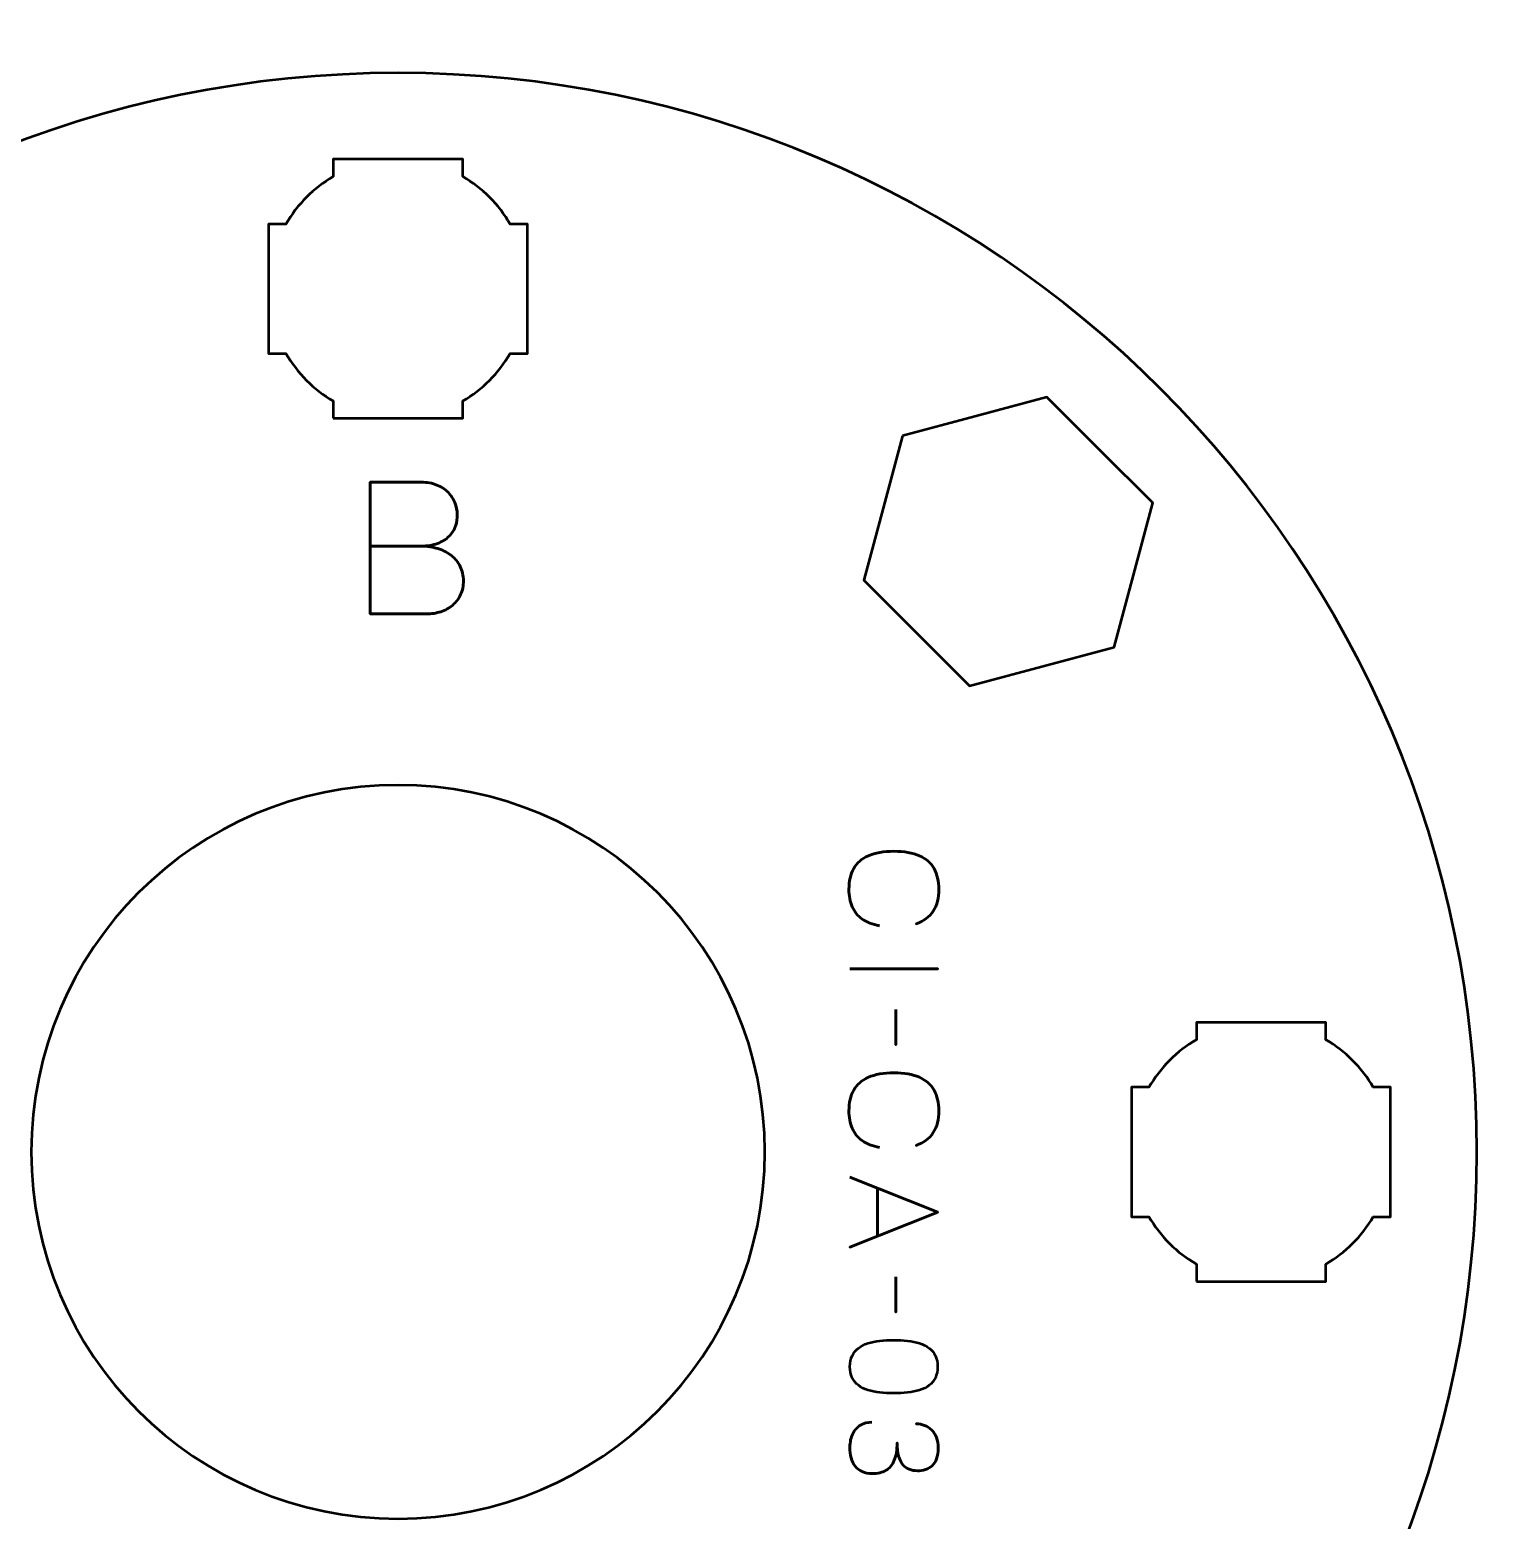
# Model space of a CAD drawing. Header units: centimetres. Extents: x -21 to 0, y -29.7 to 0.
# Drawn here: x -7.153 to -3.744, y -26.403 to -22.95 of the extents above; entities that cross this region are included whole.
import ezdxf

# ---------------------------------------------------------------- set-up
doc = ezdxf.new("R2010")
doc.units = ezdxf.units.CM
doc.header["$MEASUREMENT"] = 0
doc.layers.add('Layer 1', color=7, linetype='Continuous')

msp = doc.modelspace()

# ---------------------------------------------------------------- linework, layer by layer
at = {"layer": 'Layer 1', "color": 1, "lineweight": 53}
msp.add_open_spline([(-21.00003, -29.19995), (-21.00003, -29.19995), (-21.00003, -1.69992), (-21.00003, -1.69992), (-21.00003, -1.69992), (-21.00003, -1.61709), (-20.93286, -1.54992), (-20.85003, -1.54992), (-20.85003, -1.54992), (-20.7672, -1.54992), (-20.70003, -1.48275), (-20.70003, -1.39992), (-20.70003, -1.39992), (-20.70003, -1.31709), (-20.7672, -1.24992), (-20.85003, -1.24992), (-20.85003, -1.24992), (-20.93286, -1.24992), (-21.00003, -1.18275), (-21.00003, -1.09992), (-21.00003, -1.09992), (-21.00003, -1.09992), (-21.00003, -0.49992), (-21.00003, -0.49992), (-21.00003, -0.49992), (-21.00003, -0.22295), (-20.77694, 0.00004), (-20.49994, 0.00004), (-20.49994, 0.00004), (-20.49994, 0.00004), (-0.50008, 0.00004), (-0.50008, 0.00004), (-0.50008, 0.00004), (-0.22294, 0.00004), (0.00002, -0.22295), (0.00002, -0.49992), (0.00002, -0.49992), (0.00002, -0.49992), (0.00002, -29.19995), (0.00002, -29.19995), (0.00002, -29.19995), (0.00002, -29.47695), (-0.22294, -29.70004), (-0.50008, -29.70004), (-0.50008, -29.70004), (-0.50008, -29.70004), (-20.49994, -29.70004), (-20.49994, -29.70004), (-20.49994, -29.70004), (-20.77694, -29.70004), (-21.00003, -29.47695), (-21.00003, -29.19995)], degree=3, knots=[0, 0, 0, 0, 0.0769231, 0.0769231, 0.0769231, 0.0769231, 0.1538462, 0.1538462, 0.1538462, 0.1538462, 0.2307692, 0.2307692, 0.2307692, 0.2307692, 0.3076923, 0.3076923, 0.3076923, 0.3076923, 0.3846154, 0.3846154, 0.3846154, 0.3846154, 0.4615385, 0.4615385, 0.4615385, 0.4615385, 0.5384615, 0.5384615, 0.5384615, 0.5384615, 0.6153846, 0.6153846, 0.6153846, 0.6153846, 0.6923077, 0.6923077, 0.6923077, 0.6923077, 0.7692308, 0.7692308, 0.7692308, 0.7692308, 0.8461538, 0.8461538, 0.8461538, 0.8461538, 0.9230769, 0.9230769, 0.9230769, 0.9230769, 1, 1, 1, 1], dxfattribs=at)
at = {"layer": 'Layer 1', "color": 3, "lineweight": 53}
msp.add_open_spline([(-6.29997, -23.05), (-4.91947, -23.05), (-3.79997, -24.1695), (-3.79997, -25.55), (-3.79997, -25.55), (-3.79997, -26.9305), (-4.91947, -28.05), (-6.29997, -28.05), (-6.29997, -28.05), (-7.68047, -28.05), (-8.79997, -26.9305), (-8.79997, -25.55), (-8.79997, -25.55), (-8.79997, -24.1695), (-7.68047, -23.05), (-6.29997, -23.05)], degree=3, knots=[0, 0, 0, 0, 0.25, 0.25, 0.25, 0.25, 0.5, 0.5, 0.5, 0.5, 0.75, 0.75, 0.75, 0.75, 1, 1, 1, 1], dxfattribs=at)
at = {"layer": 'Layer 1', "lineweight": 53}
for points, knots in [([(-6.44996, -23.85006), (-6.44996, -23.85006), (-6.44996, -23.80988), (-6.44996, -23.80988), (-6.44996, -23.80988), (-6.4955, -23.78355), (-6.53346, -23.7456), (-6.55981, -23.70007), (-6.55981, -23.70007), (-6.55981, -23.70007), (-6.59996, -23.70007), (-6.59996, -23.70007), (-6.59996, -23.70007), (-6.59996, -23.70007), (-6.59996, -23.55155), (-6.59996, -23.55155), (-6.59996, -23.55155), (-6.59996, -23.55155), (-6.59998, -23.55), (-6.59998, -23.55), (-6.59998, -23.55), (-6.59998, -23.55), (-6.59996, -23.54845), (-6.59996, -23.54845), (-6.59996, -23.54845), (-6.59996, -23.54845), (-6.59996, -23.40006), (-6.59996, -23.40006), (-6.59996, -23.40006), (-6.59996, -23.40006), (-6.55986, -23.40006), (-6.55986, -23.40006), (-6.55986, -23.40006), (-6.53351, -23.35449), (-6.49552, -23.31649), (-6.44996, -23.29013), (-6.44996, -23.29013), (-6.44996, -23.29013), (-6.44996, -23.25005), (-6.44996, -23.25005), (-6.44996, -23.25005), (-6.44996, -23.25005), (-6.30462, -23.25005), (-6.30462, -23.25005), (-6.30462, -23.25005), (-6.30462, -23.25005), (-6.29998, -23.24999), (-6.29998, -23.24999), (-6.29998, -23.24999), (-6.29998, -23.24999), (-6.29533, -23.25005), (-6.29533, -23.25005), (-6.29533, -23.25005), (-6.29533, -23.25005), (-6.14995, -23.25005), (-6.14995, -23.25005), (-6.14995, -23.25005), (-6.14995, -23.25005), (-6.14995, -23.29013), (-6.14995, -23.29013), (-6.14995, -23.29013), (-6.10438, -23.31649), (-6.06641, -23.35449), (-6.04007, -23.40006), (-6.04007, -23.40006), (-6.04007, -23.40006), (-5.99995, -23.40006), (-5.99995, -23.40006), (-5.99995, -23.40006), (-5.99995, -23.40006), (-5.99995, -23.70007), (-5.99995, -23.70007), (-5.99995, -23.70007), (-5.99995, -23.70007), (-6.04012, -23.70007), (-6.04012, -23.70007), (-6.04012, -23.70007), (-6.06646, -23.7456), (-6.10442, -23.78355), (-6.14995, -23.80988), (-6.14995, -23.80988), (-6.14995, -23.80988), (-6.14995, -23.85006), (-6.14995, -23.85006), (-6.14995, -23.85006), (-6.14995, -23.85006), (-6.44996, -23.85006), (-6.44996, -23.85006)], [0, 0, 0, 0, 0.0454545, 0.0454545, 0.0454545, 0.0454545, 0.0909091, 0.0909091, 0.0909091, 0.0909091, 0.1363636, 0.1363636, 0.1363636, 0.1363636, 0.1818182, 0.1818182, 0.1818182, 0.1818182, 0.2272727, 0.2272727, 0.2272727, 0.2272727, 0.2727273, 0.2727273, 0.2727273, 0.2727273, 0.3181818, 0.3181818, 0.3181818, 0.3181818, 0.3636364, 0.3636364, 0.3636364, 0.3636364, 0.4090909, 0.4090909, 0.4090909, 0.4090909, 0.4545455, 0.4545455, 0.4545455, 0.4545455, 0.5, 0.5, 0.5, 0.5, 0.5454545, 0.5454545, 0.5454545, 0.5454545, 0.5909091, 0.5909091, 0.5909091, 0.5909091, 0.6363636, 0.6363636, 0.6363636, 0.6363636, 0.6818182, 0.6818182, 0.6818182, 0.6818182, 0.7272727, 0.7272727, 0.7272727, 0.7272727, 0.7727273, 0.7727273, 0.7727273, 0.7727273, 0.8181818, 0.8181818, 0.8181818, 0.8181818, 0.8636364, 0.8636364, 0.8636364, 0.8636364, 0.9090909, 0.9090909, 0.9090909, 0.9090909, 0.9545455, 0.9545455, 0.9545455, 0.9545455, 1, 1, 1, 1]), ([(-5.13072, -23.89084), (-5.13072, -23.89084), (-4.96342, -23.84601), (-4.96342, -23.84601), (-4.96342, -23.84601), (-4.96342, -23.84601), (-4.79611, -23.80118), (-4.79611, -23.80118), (-4.79611, -23.80118), (-4.79611, -23.80118), (-4.67364, -23.92366), (-4.67364, -23.92366), (-4.67364, -23.92366), (-4.67364, -23.92366), (-4.55116, -24.04613), (-4.55116, -24.04613), (-4.55116, -24.04613), (-4.55116, -24.04613), (-4.59599, -24.21344), (-4.59599, -24.21344), (-4.59599, -24.21344), (-4.59599, -24.21344), (-4.64082, -24.38074), (-4.64082, -24.38074), (-4.64082, -24.38074), (-4.64082, -24.38074), (-4.80812, -24.42557), (-4.80812, -24.42557), (-4.80812, -24.42557), (-4.80812, -24.42557), (-4.97543, -24.4704), (-4.97543, -24.4704), (-4.97543, -24.4704), (-4.97543, -24.4704), (-5.0979, -24.34792), (-5.0979, -24.34792), (-5.0979, -24.34792), (-5.0979, -24.34792), (-5.22038, -24.22545), (-5.22038, -24.22545), (-5.22038, -24.22545), (-5.22038, -24.22545), (-5.17555, -24.05814), (-5.17555, -24.05814), (-5.17555, -24.05814), (-5.17555, -24.05814), (-5.13072, -23.89084), (-5.13072, -23.89084)], [0, 0, 0, 0, 0.0833333, 0.0833333, 0.0833333, 0.0833333, 0.1666667, 0.1666667, 0.1666667, 0.1666667, 0.25, 0.25, 0.25, 0.25, 0.3333333, 0.3333333, 0.3333333, 0.3333333, 0.4166667, 0.4166667, 0.4166667, 0.4166667, 0.5, 0.5, 0.5, 0.5, 0.5833333, 0.5833333, 0.5833333, 0.5833333, 0.6666667, 0.6666667, 0.6666667, 0.6666667, 0.75, 0.75, 0.75, 0.75, 0.8333333, 0.8333333, 0.8333333, 0.8333333, 0.9166667, 0.9166667, 0.9166667, 0.9166667, 1, 1, 1, 1]), ([(-6.29997, -24.7), (-5.8306, -24.7), (-5.44997, -25.08063), (-5.44997, -25.55), (-5.44997, -25.55), (-5.44997, -26.01937), (-5.8306, -26.4), (-6.29997, -26.4), (-6.29997, -26.4), (-6.76934, -26.4), (-7.14997, -26.01937), (-7.14997, -25.55), (-7.14997, -25.55), (-7.14997, -25.08063), (-6.76934, -24.7), (-6.29997, -24.7)], [0, 0, 0, 0, 0.25, 0.25, 0.25, 0.25, 0.5, 0.5, 0.5, 0.5, 0.75, 0.75, 0.75, 0.75, 1, 1, 1, 1]), ([(-4.44996, -25.85006), (-4.44996, -25.85006), (-4.44996, -25.80988), (-4.44996, -25.80988), (-4.44996, -25.80988), (-4.4955, -25.78355), (-4.53346, -25.7456), (-4.55981, -25.70007), (-4.55981, -25.70007), (-4.55981, -25.70007), (-4.59996, -25.70007), (-4.59996, -25.70007), (-4.59996, -25.70007), (-4.59996, -25.70007), (-4.59996, -25.55155), (-4.59996, -25.55155), (-4.59996, -25.55155), (-4.59996, -25.55155), (-4.59998, -25.55), (-4.59998, -25.55), (-4.59998, -25.55), (-4.59998, -25.55), (-4.59996, -25.54845), (-4.59996, -25.54845), (-4.59996, -25.54845), (-4.59996, -25.54845), (-4.59996, -25.40006), (-4.59996, -25.40006), (-4.59996, -25.40006), (-4.59996, -25.40006), (-4.55986, -25.40006), (-4.55986, -25.40006), (-4.55986, -25.40006), (-4.53351, -25.35449), (-4.49552, -25.31649), (-4.44996, -25.29013), (-4.44996, -25.29013), (-4.44996, -25.29013), (-4.44996, -25.25005), (-4.44996, -25.25005), (-4.44996, -25.25005), (-4.44996, -25.25005), (-4.30462, -25.25005), (-4.30462, -25.25005), (-4.30462, -25.25005), (-4.30462, -25.25005), (-4.29998, -25.24999), (-4.29998, -25.24999), (-4.29998, -25.24999), (-4.29998, -25.24999), (-4.29533, -25.25005), (-4.29533, -25.25005), (-4.29533, -25.25005), (-4.29533, -25.25005), (-4.14995, -25.25005), (-4.14995, -25.25005), (-4.14995, -25.25005), (-4.14995, -25.25005), (-4.14995, -25.29013), (-4.14995, -25.29013), (-4.14995, -25.29013), (-4.10438, -25.31649), (-4.06641, -25.35449), (-4.04007, -25.40006), (-4.04007, -25.40006), (-4.04007, -25.40006), (-3.99995, -25.40006), (-3.99995, -25.40006), (-3.99995, -25.40006), (-3.99995, -25.40006), (-3.99995, -25.70007), (-3.99995, -25.70007), (-3.99995, -25.70007), (-3.99995, -25.70007), (-4.04012, -25.70007), (-4.04012, -25.70007), (-4.04012, -25.70007), (-4.06646, -25.7456), (-4.10442, -25.78355), (-4.14995, -25.80988), (-4.14995, -25.80988), (-4.14995, -25.80988), (-4.14995, -25.85006), (-4.14995, -25.85006), (-4.14995, -25.85006), (-4.14995, -25.85006), (-4.44996, -25.85006), (-4.44996, -25.85006)], [0, 0, 0, 0, 0.0454545, 0.0454545, 0.0454545, 0.0454545, 0.0909091, 0.0909091, 0.0909091, 0.0909091, 0.1363636, 0.1363636, 0.1363636, 0.1363636, 0.1818182, 0.1818182, 0.1818182, 0.1818182, 0.2272727, 0.2272727, 0.2272727, 0.2272727, 0.2727273, 0.2727273, 0.2727273, 0.2727273, 0.3181818, 0.3181818, 0.3181818, 0.3181818, 0.3636364, 0.3636364, 0.3636364, 0.3636364, 0.4090909, 0.4090909, 0.4090909, 0.4090909, 0.4545455, 0.4545455, 0.4545455, 0.4545455, 0.5, 0.5, 0.5, 0.5, 0.5454545, 0.5454545, 0.5454545, 0.5454545, 0.5909091, 0.5909091, 0.5909091, 0.5909091, 0.6363636, 0.6363636, 0.6363636, 0.6363636, 0.6818182, 0.6818182, 0.6818182, 0.6818182, 0.7272727, 0.7272727, 0.7272727, 0.7272727, 0.7727273, 0.7727273, 0.7727273, 0.7727273, 0.8181818, 0.8181818, 0.8181818, 0.8181818, 0.8636364, 0.8636364, 0.8636364, 0.8636364, 0.9090909, 0.9090909, 0.9090909, 0.9090909, 0.9545455, 0.9545455, 0.9545455, 0.9545455, 1, 1, 1, 1])]:
    msp.add_open_spline(points, degree=3, knots=knots, dxfattribs=at)
at = {"layer": 'Layer 1', "color": 5, "lineweight": 53}
for points, knots in [([(-6.36457, -24.14636), (-6.36457, -24.14636), (-6.24731, -24.14636), (-6.24731, -24.14636), (-6.24731, -24.14636), (-6.23207, -24.14629), (-6.21909, -24.14418), (-6.20815, -24.14001), (-6.20815, -24.14001), (-6.19728, -24.13592), (-6.18847, -24.13035), (-6.18162, -24.12336), (-6.18162, -24.12336), (-6.17478, -24.11638), (-6.16984, -24.10848), (-6.16673, -24.09973), (-6.16673, -24.09973), (-6.1637, -24.09105), (-6.16229, -24.08202), (-6.16264, -24.07271), (-6.16264, -24.07271), (-6.16307, -24.06339), (-6.16504, -24.05436), (-6.16857, -24.04554), (-6.16857, -24.04554), (-6.17203, -24.03672), (-6.17725, -24.02875), (-6.18409, -24.02162), (-6.18409, -24.02162), (-6.19093, -24.0145), (-6.19947, -24.00885), (-6.20984, -24.00469), (-6.20984, -24.00469), (-6.22022, -24.00046), (-6.23242, -23.99827), (-6.24646, -23.9982), (-6.24646, -23.9982), (-6.24646, -23.9982), (-6.36457, -23.9982), (-6.36457, -23.9982), (-6.36457, -23.9982), (-6.36457, -23.9982), (-6.36457, -24.30342), (-6.36457, -24.30342), (-6.36457, -24.30342), (-6.36457, -24.30342), (-6.23461, -24.30342), (-6.23461, -24.30342), (-6.23461, -24.30342), (-6.22247, -24.30342), (-6.21118, -24.30166), (-6.20074, -24.2982), (-6.20074, -24.2982), (-6.1903, -24.29467), (-6.1812, -24.28966), (-6.1733, -24.28296), (-6.1733, -24.28296), (-6.16546, -24.27633), (-6.15933, -24.26828), (-6.15495, -24.25876), (-6.15495, -24.25876), (-6.15058, -24.24923), (-6.14832, -24.23844), (-6.14825, -24.22637), (-6.14825, -24.22637), (-6.14853, -24.21424), (-6.15107, -24.2033), (-6.15594, -24.1935), (-6.15594, -24.1935), (-6.16081, -24.18369), (-6.16758, -24.17529), (-6.17633, -24.16824), (-6.17633, -24.16824), (-6.18508, -24.16125), (-6.19552, -24.15582), (-6.20752, -24.15208), (-6.20752, -24.15208), (-6.21951, -24.14834), (-6.23277, -24.14644), (-6.24731, -24.14636), (-6.24731, -24.14636), (-6.23277, -24.14644), (-6.21951, -24.14834), (-6.20752, -24.15208), (-6.20752, -24.15208), (-6.19552, -24.15582), (-6.18508, -24.16125), (-6.17633, -24.16824), (-6.17633, -24.16824), (-6.16758, -24.17529), (-6.16081, -24.18369), (-6.15594, -24.1935), (-6.15594, -24.1935), (-6.15107, -24.2033), (-6.14853, -24.21424), (-6.14825, -24.22637), (-6.14825, -24.22637), (-6.14832, -24.23844), (-6.15058, -24.24923), (-6.15495, -24.25876), (-6.15495, -24.25876), (-6.15933, -24.26828), (-6.16546, -24.27633), (-6.1733, -24.28296), (-6.1733, -24.28296), (-6.1812, -24.28966), (-6.1903, -24.29467), (-6.20074, -24.2982), (-6.20074, -24.2982), (-6.21118, -24.30166), (-6.22247, -24.30342), (-6.23461, -24.30342), (-6.23461, -24.30342), (-6.23461, -24.30342), (-6.36457, -24.30342), (-6.36457, -24.30342), (-6.36457, -24.30342), (-6.36457, -24.30342), (-6.36457, -23.9982), (-6.36457, -23.9982), (-6.36457, -23.9982), (-6.36457, -23.9982), (-6.24646, -23.9982), (-6.24646, -23.9982), (-6.24646, -23.9982), (-6.23242, -23.99827), (-6.22022, -24.00046), (-6.20984, -24.00469), (-6.20984, -24.00469), (-6.19947, -24.00885), (-6.19093, -24.0145), (-6.18409, -24.02162), (-6.18409, -24.02162), (-6.17725, -24.02875), (-6.17203, -24.03672), (-6.16857, -24.04554), (-6.16857, -24.04554), (-6.16504, -24.05436), (-6.16307, -24.06339), (-6.16264, -24.07271), (-6.16264, -24.07271), (-6.16229, -24.08202), (-6.1637, -24.09105), (-6.16673, -24.09973), (-6.16673, -24.09973), (-6.16984, -24.10848), (-6.17478, -24.11638), (-6.18162, -24.12336), (-6.18162, -24.12336), (-6.18847, -24.13035), (-6.19728, -24.13592), (-6.20815, -24.14001), (-6.20815, -24.14001), (-6.21909, -24.14418), (-6.23207, -24.14629), (-6.24731, -24.14636), (-6.24731, -24.14636), (-6.24731, -24.14636), (-6.36457, -24.14636), (-6.36457, -24.14636)], [0, 0, 0, 0, 0.025, 0.025, 0.025, 0.025, 0.05, 0.05, 0.05, 0.05, 0.075, 0.075, 0.075, 0.075, 0.1, 0.1, 0.1, 0.1, 0.125, 0.125, 0.125, 0.125, 0.15, 0.15, 0.15, 0.15, 0.175, 0.175, 0.175, 0.175, 0.2, 0.2, 0.2, 0.2, 0.225, 0.225, 0.225, 0.225, 0.25, 0.25, 0.25, 0.25, 0.275, 0.275, 0.275, 0.275, 0.3, 0.3, 0.3, 0.3, 0.325, 0.325, 0.325, 0.325, 0.35, 0.35, 0.35, 0.35, 0.375, 0.375, 0.375, 0.375, 0.4, 0.4, 0.4, 0.4, 0.425, 0.425, 0.425, 0.425, 0.45, 0.45, 0.45, 0.45, 0.475, 0.475, 0.475, 0.475, 0.5, 0.5, 0.5, 0.5, 0.525, 0.525, 0.525, 0.525, 0.55, 0.55, 0.55, 0.55, 0.575, 0.575, 0.575, 0.575, 0.6, 0.6, 0.6, 0.6, 0.625, 0.625, 0.625, 0.625, 0.65, 0.65, 0.65, 0.65, 0.675, 0.675, 0.675, 0.675, 0.7, 0.7, 0.7, 0.7, 0.725, 0.725, 0.725, 0.725, 0.75, 0.75, 0.75, 0.75, 0.775, 0.775, 0.775, 0.775, 0.8, 0.8, 0.8, 0.8, 0.825, 0.825, 0.825, 0.825, 0.85, 0.85, 0.85, 0.85, 0.875, 0.875, 0.875, 0.875, 0.9, 0.9, 0.9, 0.9, 0.925, 0.925, 0.925, 0.925, 0.95, 0.95, 0.95, 0.95, 0.975, 0.975, 0.975, 0.975, 1, 1, 1, 1]), ([(-5.18449, -25.02604), (-5.20063, -25.02303), (-5.21394, -25.01776), (-5.22438, -25.01038), (-5.22438, -25.01038), (-5.23477, -25.00294), (-5.24249, -24.99344), (-5.24752, -24.98187), (-5.24752, -24.98187), (-5.25255, -24.97035), (-5.25509, -24.9568), (-5.25505, -24.94137), (-5.25505, -24.94137), (-5.25509, -24.9226), (-5.25147, -24.90666), (-5.24409, -24.89358), (-5.24409, -24.89358), (-5.23675, -24.88051), (-5.22541, -24.87054), (-5.21003, -24.86367), (-5.21003, -24.86367), (-5.19465, -24.8568), (-5.17494, -24.85337), (-5.15091, -24.85332), (-5.15091, -24.85332), (-5.12697, -24.85337), (-5.10731, -24.8568), (-5.09192, -24.86367), (-5.09192, -24.86367), (-5.07654, -24.87054), (-5.06516, -24.88051), (-5.05778, -24.89358), (-5.05778, -24.89358), (-5.05039, -24.90666), (-5.04672, -24.9226), (-5.04677, -24.94137), (-5.04677, -24.94137), (-5.04672, -24.96146), (-5.051, -24.9783), (-5.05961, -24.9918), (-5.05961, -24.9918), (-5.06822, -25.00534), (-5.08153, -25.01527), (-5.09954, -25.02152), (-5.09954, -25.02152), (-5.08153, -25.01527), (-5.06822, -25.00534), (-5.05961, -24.9918), (-5.05961, -24.9918), (-5.051, -24.9783), (-5.04672, -24.96146), (-5.04677, -24.94137), (-5.04677, -24.94137), (-5.04672, -24.9226), (-5.05039, -24.90666), (-5.05778, -24.89358), (-5.05778, -24.89358), (-5.06516, -24.88051), (-5.07654, -24.87054), (-5.09192, -24.86367), (-5.09192, -24.86367), (-5.10731, -24.8568), (-5.12697, -24.85337), (-5.15091, -24.85332), (-5.15091, -24.85332), (-5.17494, -24.85337), (-5.19465, -24.8568), (-5.21003, -24.86367), (-5.21003, -24.86367), (-5.22541, -24.87054), (-5.23675, -24.88051), (-5.24409, -24.89358), (-5.24409, -24.89358), (-5.25147, -24.90666), (-5.25509, -24.9226), (-5.25505, -24.94137), (-5.25505, -24.94137), (-5.25509, -24.9568), (-5.25255, -24.97035), (-5.24752, -24.98187), (-5.24752, -24.98187), (-5.24249, -24.99344), (-5.23477, -25.00294), (-5.22438, -25.01038), (-5.22438, -25.01038), (-5.21394, -25.01776), (-5.20063, -25.02303), (-5.18449, -25.02604)], [0, 0, 0, 0, 0.0454545, 0.0454545, 0.0454545, 0.0454545, 0.0909091, 0.0909091, 0.0909091, 0.0909091, 0.1363636, 0.1363636, 0.1363636, 0.1363636, 0.1818182, 0.1818182, 0.1818182, 0.1818182, 0.2272727, 0.2272727, 0.2272727, 0.2272727, 0.2727273, 0.2727273, 0.2727273, 0.2727273, 0.3181818, 0.3181818, 0.3181818, 0.3181818, 0.3636364, 0.3636364, 0.3636364, 0.3636364, 0.4090909, 0.4090909, 0.4090909, 0.4090909, 0.4545455, 0.4545455, 0.4545455, 0.4545455, 0.5, 0.5, 0.5, 0.5, 0.5454545, 0.5454545, 0.5454545, 0.5454545, 0.5909091, 0.5909091, 0.5909091, 0.5909091, 0.6363636, 0.6363636, 0.6363636, 0.6363636, 0.6818182, 0.6818182, 0.6818182, 0.6818182, 0.7272727, 0.7272727, 0.7272727, 0.7272727, 0.7727273, 0.7727273, 0.7727273, 0.7727273, 0.8181818, 0.8181818, 0.8181818, 0.8181818, 0.8636364, 0.8636364, 0.8636364, 0.8636364, 0.9090909, 0.9090909, 0.9090909, 0.9090909, 0.9545455, 0.9545455, 0.9545455, 0.9545455, 1, 1, 1, 1]), ([(-5.25279, -25.12594), (-5.25279, -25.12594), (-5.04931, -25.12594), (-5.04931, -25.12594), (-5.04931, -25.12594), (-5.04931, -25.12594), (-5.25279, -25.12594), (-5.25279, -25.12594)], [0, 0, 0, 0, 0.5, 0.5, 0.5, 0.5, 1, 1, 1, 1]), ([(-5.14639, -25.21992), (-5.14639, -25.21992), (-5.14639, -25.30205), (-5.14639, -25.30205), (-5.14639, -25.30205), (-5.14639, -25.30205), (-5.14639, -25.21992), (-5.14639, -25.21992)], [0, 0, 0, 0, 0.5, 0.5, 0.5, 0.5, 1, 1, 1, 1]), ([(-5.18449, -25.53939), (-5.20063, -25.53638), (-5.21394, -25.53111), (-5.22438, -25.52373), (-5.22438, -25.52373), (-5.23477, -25.51629), (-5.24249, -25.50679), (-5.24752, -25.49522), (-5.24752, -25.49522), (-5.25255, -25.4837), (-5.25509, -25.47015), (-5.25505, -25.45472), (-5.25505, -25.45472), (-5.25509, -25.43595), (-5.25147, -25.42001), (-5.24409, -25.40693), (-5.24409, -25.40693), (-5.23675, -25.39386), (-5.22541, -25.38389), (-5.21003, -25.37702), (-5.21003, -25.37702), (-5.19465, -25.37015), (-5.17494, -25.36672), (-5.15091, -25.36667), (-5.15091, -25.36667), (-5.12697, -25.36672), (-5.10731, -25.37015), (-5.09192, -25.37702), (-5.09192, -25.37702), (-5.07654, -25.38389), (-5.06516, -25.39386), (-5.05778, -25.40693), (-5.05778, -25.40693), (-5.05039, -25.42001), (-5.04672, -25.43595), (-5.04677, -25.45472), (-5.04677, -25.45472), (-5.04672, -25.47481), (-5.051, -25.49165), (-5.05961, -25.50515), (-5.05961, -25.50515), (-5.06822, -25.51869), (-5.08153, -25.52862), (-5.09954, -25.53487), (-5.09954, -25.53487), (-5.08153, -25.52862), (-5.06822, -25.51869), (-5.05961, -25.50515), (-5.05961, -25.50515), (-5.051, -25.49165), (-5.04672, -25.47481), (-5.04677, -25.45472), (-5.04677, -25.45472), (-5.04672, -25.43595), (-5.05039, -25.42001), (-5.05778, -25.40693), (-5.05778, -25.40693), (-5.06516, -25.39386), (-5.07654, -25.38389), (-5.09192, -25.37702), (-5.09192, -25.37702), (-5.10731, -25.37015), (-5.12697, -25.36672), (-5.15091, -25.36667), (-5.15091, -25.36667), (-5.17494, -25.36672), (-5.19465, -25.37015), (-5.21003, -25.37702), (-5.21003, -25.37702), (-5.22541, -25.38389), (-5.23675, -25.39386), (-5.24409, -25.40693), (-5.24409, -25.40693), (-5.25147, -25.42001), (-5.25509, -25.43595), (-5.25505, -25.45472), (-5.25505, -25.45472), (-5.25509, -25.47015), (-5.25255, -25.4837), (-5.24752, -25.49522), (-5.24752, -25.49522), (-5.24249, -25.50679), (-5.23477, -25.51629), (-5.22438, -25.52373), (-5.22438, -25.52373), (-5.21394, -25.53111), (-5.20063, -25.53638), (-5.18449, -25.53939)], [0, 0, 0, 0, 0.0454545, 0.0454545, 0.0454545, 0.0454545, 0.0909091, 0.0909091, 0.0909091, 0.0909091, 0.1363636, 0.1363636, 0.1363636, 0.1363636, 0.1818182, 0.1818182, 0.1818182, 0.1818182, 0.2272727, 0.2272727, 0.2272727, 0.2272727, 0.2727273, 0.2727273, 0.2727273, 0.2727273, 0.3181818, 0.3181818, 0.3181818, 0.3181818, 0.3636364, 0.3636364, 0.3636364, 0.3636364, 0.4090909, 0.4090909, 0.4090909, 0.4090909, 0.4545455, 0.4545455, 0.4545455, 0.4545455, 0.5, 0.5, 0.5, 0.5, 0.5454545, 0.5454545, 0.5454545, 0.5454545, 0.5909091, 0.5909091, 0.5909091, 0.5909091, 0.6363636, 0.6363636, 0.6363636, 0.6363636, 0.6818182, 0.6818182, 0.6818182, 0.6818182, 0.7272727, 0.7272727, 0.7272727, 0.7272727, 0.7727273, 0.7727273, 0.7727273, 0.7727273, 0.8181818, 0.8181818, 0.8181818, 0.8181818, 0.8636364, 0.8636364, 0.8636364, 0.8636364, 0.9090909, 0.9090909, 0.9090909, 0.9090909, 0.9545455, 0.9545455, 0.9545455, 0.9545455, 1, 1, 1, 1]), ([(-5.25279, -25.60881), (-5.25279, -25.60881), (-5.04931, -25.68952), (-5.04931, -25.68952), (-5.04931, -25.68952), (-5.04931, -25.68952), (-5.25279, -25.77052), (-5.25279, -25.77052), (-5.25279, -25.77052), (-5.25279, -25.77052), (-5.04931, -25.68952), (-5.04931, -25.68952), (-5.04931, -25.68952), (-5.04931, -25.68952), (-5.25279, -25.60881), (-5.25279, -25.60881)], [0, 0, 0, 0, 0.25, 0.25, 0.25, 0.25, 0.5, 0.5, 0.5, 0.5, 0.75, 0.75, 0.75, 0.75, 1, 1, 1, 1]), ([(-5.18873, -25.63421), (-5.18873, -25.63421), (-5.18873, -25.74484), (-5.18873, -25.74484), (-5.18873, -25.74484), (-5.18873, -25.74484), (-5.18873, -25.63421), (-5.18873, -25.63421)], [0, 0, 0, 0, 0.5, 0.5, 0.5, 0.5, 1, 1, 1, 1]), ([(-5.14639, -25.83938), (-5.14639, -25.83938), (-5.14639, -25.92151), (-5.14639, -25.92151), (-5.14639, -25.92151), (-5.14639, -25.92151), (-5.14639, -25.83938), (-5.14639, -25.83938)], [0, 0, 0, 0, 0.5, 0.5, 0.5, 0.5, 1, 1, 1, 1]), ([(-5.25279, -26.04765), (-5.25274, -26.05753), (-5.251, -26.06605), (-5.24762, -26.07315), (-5.24762, -26.07315), (-5.24423, -26.0802), (-5.23938, -26.08608), (-5.23322, -26.09079), (-5.23322, -26.09079), (-5.22701, -26.09544), (-5.21968, -26.09911), (-5.21121, -26.10184), (-5.21121, -26.10184), (-5.20274, -26.10452), (-5.19348, -26.10645), (-5.18332, -26.10753), (-5.18332, -26.10753), (-5.17316, -26.10866), (-5.16248, -26.10922), (-5.15119, -26.10918), (-5.15119, -26.10918), (-5.13995, -26.10922), (-5.12927, -26.10866), (-5.11916, -26.10753), (-5.11916, -26.10753), (-5.10905, -26.10645), (-5.09973, -26.10452), (-5.09127, -26.10184), (-5.09127, -26.10184), (-5.08285, -26.09911), (-5.07551, -26.09544), (-5.06925, -26.09079), (-5.06925, -26.09079), (-5.06304, -26.08608), (-5.0582, -26.0802), (-5.05481, -26.07315), (-5.05481, -26.07315), (-5.05138, -26.06605), (-5.04964, -26.05753), (-5.04959, -26.04765), (-5.04959, -26.04765), (-5.04964, -26.03778), (-5.05138, -26.02926), (-5.05481, -26.02216), (-5.05481, -26.02216), (-5.0582, -26.0151), (-5.06304, -26.00922), (-5.06925, -26.00452), (-5.06925, -26.00452), (-5.07551, -25.99986), (-5.08285, -25.9962), (-5.09127, -25.99347), (-5.09127, -25.99347), (-5.09973, -25.99079), (-5.10905, -25.98886), (-5.11916, -25.98778), (-5.11916, -25.98778), (-5.12927, -25.98665), (-5.13995, -25.98608), (-5.15119, -25.98613), (-5.15119, -25.98613), (-5.16248, -25.98608), (-5.17316, -25.98665), (-5.18332, -25.98778), (-5.18332, -25.98778), (-5.19348, -25.98886), (-5.20274, -25.99079), (-5.21121, -25.99347), (-5.21121, -25.99347), (-5.21968, -25.9962), (-5.22701, -25.99986), (-5.23322, -26.00452), (-5.23322, -26.00452), (-5.23938, -26.00922), (-5.24423, -26.0151), (-5.24762, -26.02216), (-5.24762, -26.02216), (-5.251, -26.02926), (-5.25274, -26.03778), (-5.25279, -26.04765)], [0, 0, 0, 0, 0.05, 0.05, 0.05, 0.05, 0.1, 0.1, 0.1, 0.1, 0.15, 0.15, 0.15, 0.15, 0.2, 0.2, 0.2, 0.2, 0.25, 0.25, 0.25, 0.25, 0.3, 0.3, 0.3, 0.3, 0.35, 0.35, 0.35, 0.35, 0.4, 0.4, 0.4, 0.4, 0.45, 0.45, 0.45, 0.45, 0.5, 0.5, 0.5, 0.5, 0.55, 0.55, 0.55, 0.55, 0.6, 0.6, 0.6, 0.6, 0.65, 0.65, 0.65, 0.65, 0.7, 0.7, 0.7, 0.7, 0.75, 0.75, 0.75, 0.75, 0.8, 0.8, 0.8, 0.8, 0.85, 0.85, 0.85, 0.85, 0.9, 0.9, 0.9, 0.9, 0.95, 0.95, 0.95, 0.95, 1, 1, 1, 1]), ([(-5.25279, -26.04765), (-5.25274, -26.05753), (-5.251, -26.06605), (-5.24762, -26.07315), (-5.24762, -26.07315), (-5.24423, -26.0802), (-5.23938, -26.08608), (-5.23322, -26.09079), (-5.23322, -26.09079), (-5.22701, -26.09544), (-5.21968, -26.09911), (-5.21121, -26.10184), (-5.21121, -26.10184), (-5.20274, -26.10452), (-5.19348, -26.10645), (-5.18332, -26.10753), (-5.18332, -26.10753), (-5.17316, -26.10866), (-5.16248, -26.10922), (-5.15119, -26.10918), (-5.15119, -26.10918), (-5.13995, -26.10922), (-5.12927, -26.10866), (-5.11916, -26.10753), (-5.11916, -26.10753), (-5.10905, -26.10645), (-5.09973, -26.10452), (-5.09127, -26.10184), (-5.09127, -26.10184), (-5.08285, -26.09911), (-5.07551, -26.09544), (-5.06925, -26.09079), (-5.06925, -26.09079), (-5.06304, -26.08608), (-5.0582, -26.0802), (-5.05481, -26.07315), (-5.05481, -26.07315), (-5.05138, -26.06605), (-5.04964, -26.05753), (-5.04959, -26.04765), (-5.04959, -26.04765), (-5.04964, -26.03778), (-5.05138, -26.02926), (-5.05481, -26.02216), (-5.05481, -26.02216), (-5.0582, -26.0151), (-5.06304, -26.00922), (-5.06925, -26.00452), (-5.06925, -26.00452), (-5.07551, -25.99986), (-5.08285, -25.9962), (-5.09127, -25.99347), (-5.09127, -25.99347), (-5.09973, -25.99079), (-5.10905, -25.98886), (-5.11916, -25.98778), (-5.11916, -25.98778), (-5.12927, -25.98665), (-5.13995, -25.98608), (-5.15119, -25.98613), (-5.15119, -25.98613), (-5.16248, -25.98608), (-5.17316, -25.98665), (-5.18332, -25.98778), (-5.18332, -25.98778), (-5.19348, -25.98886), (-5.20274, -25.99079), (-5.21121, -25.99347), (-5.21121, -25.99347), (-5.21968, -25.9962), (-5.22701, -25.99986), (-5.23322, -26.00452), (-5.23322, -26.00452), (-5.23938, -26.00922), (-5.24423, -26.0151), (-5.24762, -26.02216), (-5.24762, -26.02216), (-5.251, -26.02926), (-5.25274, -26.03778), (-5.25279, -26.04765)], [0, 0, 0, 0, 0.05, 0.05, 0.05, 0.05, 0.1, 0.1, 0.1, 0.1, 0.15, 0.15, 0.15, 0.15, 0.2, 0.2, 0.2, 0.2, 0.25, 0.25, 0.25, 0.25, 0.3, 0.3, 0.3, 0.3, 0.35, 0.35, 0.35, 0.35, 0.4, 0.4, 0.4, 0.4, 0.45, 0.45, 0.45, 0.45, 0.5, 0.5, 0.5, 0.5, 0.55, 0.55, 0.55, 0.55, 0.6, 0.6, 0.6, 0.6, 0.65, 0.65, 0.65, 0.65, 0.7, 0.7, 0.7, 0.7, 0.75, 0.75, 0.75, 0.75, 0.8, 0.8, 0.8, 0.8, 0.85, 0.85, 0.85, 0.85, 0.9, 0.9, 0.9, 0.9, 0.95, 0.95, 0.95, 0.95, 1, 1, 1, 1]), ([(-5.20171, -26.17606), (-5.21187, -26.17611), (-5.22071, -26.17846), (-5.22838, -26.18312), (-5.22838, -26.18312), (-5.236, -26.18777), (-5.24197, -26.1944), (-5.24625, -26.20306), (-5.24625, -26.20306), (-5.25053, -26.21171), (-5.2527, -26.22211), (-5.25279, -26.2342), (-5.25279, -26.2342), (-5.25279, -26.24328), (-5.25185, -26.25151), (-5.24987, -26.25894), (-5.24987, -26.25894), (-5.2479, -26.26642), (-5.24484, -26.27281), (-5.24065, -26.27822), (-5.24065, -26.27822), (-5.23647, -26.28363), (-5.23106, -26.28777), (-5.22447, -26.29069), (-5.22447, -26.29069), (-5.21784, -26.29365), (-5.20989, -26.29511), (-5.20058, -26.29516), (-5.20058, -26.29516), (-5.18816, -26.2952), (-5.17767, -26.29266), (-5.16916, -26.28763), (-5.16916, -26.28763), (-5.16065, -26.2826), (-5.15425, -26.27479), (-5.14987, -26.2643), (-5.14987, -26.2643), (-5.1455, -26.25381), (-5.14329, -26.24036), (-5.14329, -26.22404), (-5.14329, -26.22404), (-5.14334, -26.23622), (-5.14221, -26.24643), (-5.1399, -26.25475), (-5.1399, -26.25475), (-5.1376, -26.26303), (-5.13435, -26.26966), (-5.13012, -26.27465), (-5.13012, -26.27465), (-5.12593, -26.27963), (-5.12095, -26.28326), (-5.11521, -26.28542), (-5.11521, -26.28542), (-5.10952, -26.28763), (-5.10326, -26.28871), (-5.09644, -26.28867), (-5.09644, -26.28867), (-5.08962, -26.28871), (-5.08332, -26.28777), (-5.07748, -26.28589), (-5.07748, -26.28589), (-5.07165, -26.28406), (-5.06652, -26.28105), (-5.06215, -26.27695), (-5.06215, -26.27695), (-5.05778, -26.27286), (-5.05434, -26.26745), (-5.0519, -26.26082), (-5.0519, -26.26082), (-5.04945, -26.25414), (-5.04823, -26.246), (-5.04818, -26.23645), (-5.04818, -26.23645), (-5.04823, -26.22695), (-5.04964, -26.21863), (-5.05237, -26.21157), (-5.05237, -26.21157), (-5.05509, -26.20447), (-5.05881, -26.19864), (-5.06356, -26.19393), (-5.06356, -26.19393), (-5.06831, -26.18928), (-5.07372, -26.1858), (-5.07984, -26.18349), (-5.07984, -26.18349), (-5.08595, -26.18114), (-5.09244, -26.18001), (-5.09926, -26.18001), (-5.09926, -26.18001), (-5.09244, -26.18001), (-5.08595, -26.18114), (-5.07984, -26.18349), (-5.07984, -26.18349), (-5.07372, -26.1858), (-5.06831, -26.18928), (-5.06356, -26.19393), (-5.06356, -26.19393), (-5.05881, -26.19864), (-5.05509, -26.20447), (-5.05237, -26.21157), (-5.05237, -26.21157), (-5.04964, -26.21863), (-5.04823, -26.22695), (-5.04818, -26.23645), (-5.04818, -26.23645), (-5.04823, -26.246), (-5.04945, -26.25414), (-5.0519, -26.26082), (-5.0519, -26.26082), (-5.05434, -26.26745), (-5.05778, -26.27286), (-5.06215, -26.27695), (-5.06215, -26.27695), (-5.06652, -26.28105), (-5.07165, -26.28406), (-5.07748, -26.28589), (-5.07748, -26.28589), (-5.08332, -26.28777), (-5.08962, -26.28871), (-5.09644, -26.28867), (-5.09644, -26.28867), (-5.10326, -26.28871), (-5.10952, -26.28763), (-5.11521, -26.28542), (-5.11521, -26.28542), (-5.12095, -26.28326), (-5.12593, -26.27963), (-5.13012, -26.27465), (-5.13012, -26.27465), (-5.13435, -26.26966), (-5.1376, -26.26303), (-5.1399, -26.25475), (-5.1399, -26.25475), (-5.14221, -26.24643), (-5.14334, -26.23622), (-5.14329, -26.22404), (-5.14329, -26.22404), (-5.14329, -26.24036), (-5.1455, -26.25381), (-5.14987, -26.2643), (-5.14987, -26.2643), (-5.15425, -26.27479), (-5.16065, -26.2826), (-5.16916, -26.28763), (-5.16916, -26.28763), (-5.17767, -26.29266), (-5.18816, -26.2952), (-5.20058, -26.29516), (-5.20058, -26.29516), (-5.20989, -26.29511), (-5.21784, -26.29365), (-5.22447, -26.29069), (-5.22447, -26.29069), (-5.23106, -26.28777), (-5.23647, -26.28363), (-5.24065, -26.27822), (-5.24065, -26.27822), (-5.24484, -26.27281), (-5.2479, -26.26642), (-5.24987, -26.25894), (-5.24987, -26.25894), (-5.25185, -26.25151), (-5.25279, -26.24328), (-5.25279, -26.2342), (-5.25279, -26.2342), (-5.2527, -26.22211), (-5.25053, -26.21171), (-5.24625, -26.20306), (-5.24625, -26.20306), (-5.24197, -26.1944), (-5.236, -26.18777), (-5.22838, -26.18312), (-5.22838, -26.18312), (-5.22071, -26.17846), (-5.21187, -26.17611), (-5.20171, -26.17606)], [0, 0, 0, 0, 0.0227273, 0.0227273, 0.0227273, 0.0227273, 0.0454545, 0.0454545, 0.0454545, 0.0454545, 0.0681818, 0.0681818, 0.0681818, 0.0681818, 0.0909091, 0.0909091, 0.0909091, 0.0909091, 0.1136364, 0.1136364, 0.1136364, 0.1136364, 0.1363636, 0.1363636, 0.1363636, 0.1363636, 0.1590909, 0.1590909, 0.1590909, 0.1590909, 0.1818182, 0.1818182, 0.1818182, 0.1818182, 0.2045455, 0.2045455, 0.2045455, 0.2045455, 0.2272727, 0.2272727, 0.2272727, 0.2272727, 0.25, 0.25, 0.25, 0.25, 0.2727273, 0.2727273, 0.2727273, 0.2727273, 0.2954545, 0.2954545, 0.2954545, 0.2954545, 0.3181818, 0.3181818, 0.3181818, 0.3181818, 0.3409091, 0.3409091, 0.3409091, 0.3409091, 0.3636364, 0.3636364, 0.3636364, 0.3636364, 0.3863636, 0.3863636, 0.3863636, 0.3863636, 0.4090909, 0.4090909, 0.4090909, 0.4090909, 0.4318182, 0.4318182, 0.4318182, 0.4318182, 0.4545455, 0.4545455, 0.4545455, 0.4545455, 0.4772727, 0.4772727, 0.4772727, 0.4772727, 0.5, 0.5, 0.5, 0.5, 0.5227273, 0.5227273, 0.5227273, 0.5227273, 0.5454545, 0.5454545, 0.5454545, 0.5454545, 0.5681818, 0.5681818, 0.5681818, 0.5681818, 0.5909091, 0.5909091, 0.5909091, 0.5909091, 0.6136364, 0.6136364, 0.6136364, 0.6136364, 0.6363636, 0.6363636, 0.6363636, 0.6363636, 0.6590909, 0.6590909, 0.6590909, 0.6590909, 0.6818182, 0.6818182, 0.6818182, 0.6818182, 0.7045455, 0.7045455, 0.7045455, 0.7045455, 0.7272727, 0.7272727, 0.7272727, 0.7272727, 0.75, 0.75, 0.75, 0.75, 0.7727273, 0.7727273, 0.7727273, 0.7727273, 0.7954545, 0.7954545, 0.7954545, 0.7954545, 0.8181818, 0.8181818, 0.8181818, 0.8181818, 0.8409091, 0.8409091, 0.8409091, 0.8409091, 0.8636364, 0.8636364, 0.8636364, 0.8636364, 0.8863636, 0.8863636, 0.8863636, 0.8863636, 0.9090909, 0.9090909, 0.9090909, 0.9090909, 0.9318182, 0.9318182, 0.9318182, 0.9318182, 0.9545455, 0.9545455, 0.9545455, 0.9545455, 0.9772727, 0.9772727, 0.9772727, 0.9772727, 1, 1, 1, 1])]:
    msp.add_open_spline(points, degree=3, knots=knots, dxfattribs=at)

doc.saveas('drawing.dxf')
